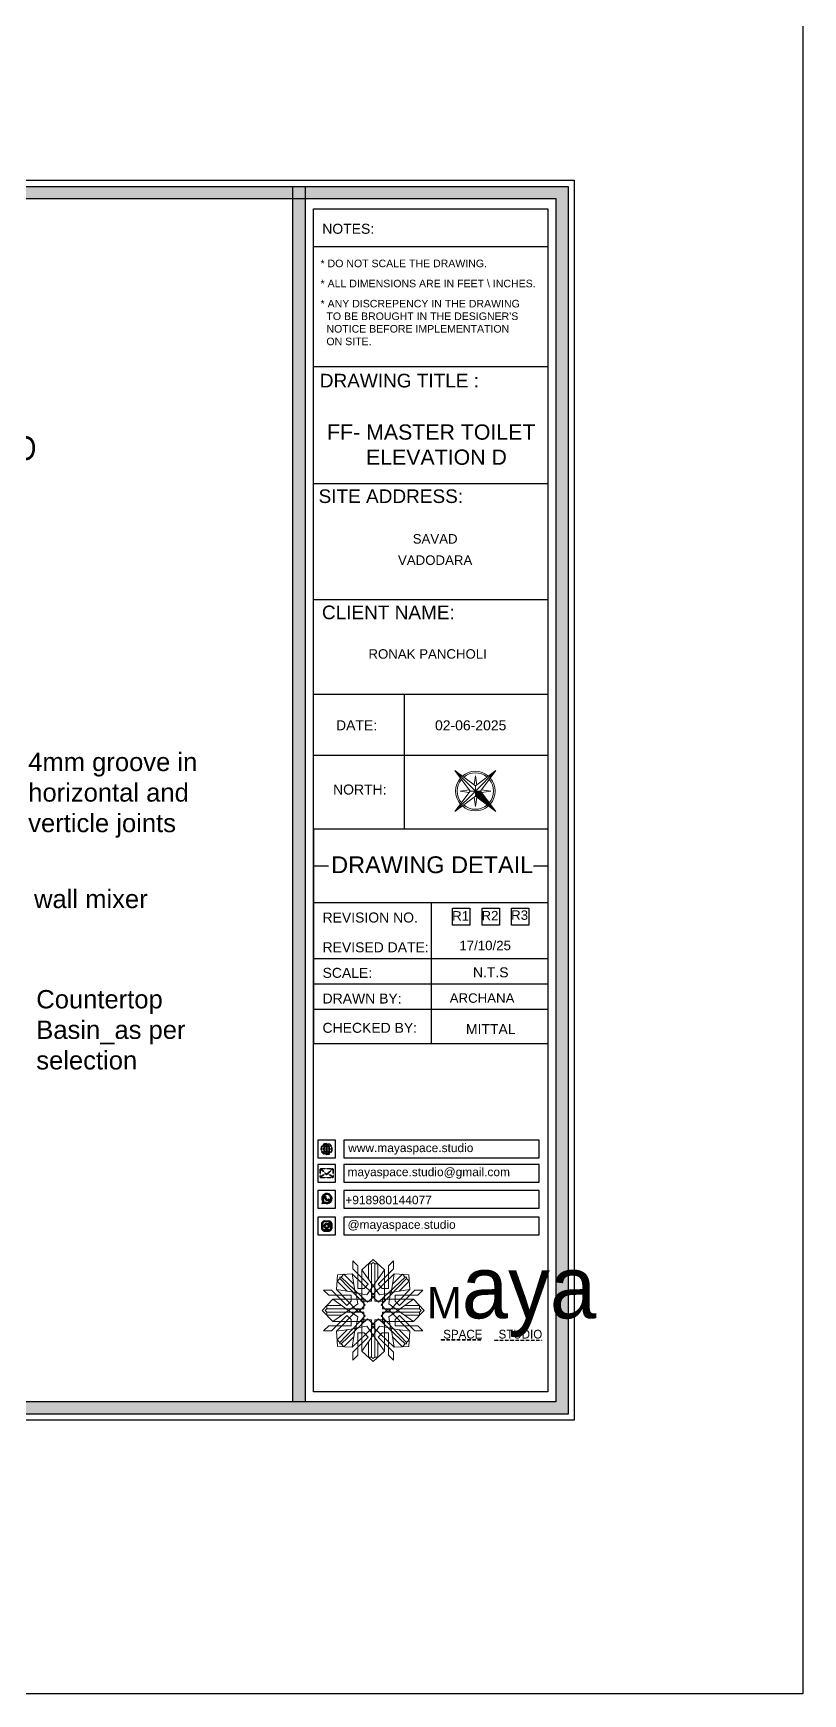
# Model space of a CAD drawing. Header units: millimetres. Extents: x 56222 to 3066687, y -650199 to -121287.
# Drawn here: x 149939.1 to 150065.3, y -184343.7 to -184071.8 of the extents above; entities that cross this region are included whole.
import ezdxf
from ezdxf.enums import TextEntityAlignment as Align

# ---------------------------------------------------------------- set-up
doc = ezdxf.new("R2010")
doc.units = ezdxf.units.MM
doc.header["$MEASUREMENT"] = 0
doc.linetypes.add('DASHEDX2', pattern=[1.5, 1, -0.5])
for name, color, linetype, lineweight in [('Dimension', 10, 'DASHEDX2', 20), ('FIRST FLOOR ( TEXT )', 7, 'Continuous', 9), ('LABALLING', 1, 'Continuous', 25), ('NAME PLATE', 7, 'Continuous', 25), ('TILE', 14, 'Continuous', 9), ('title block', 7, 'Continuous', 9), ('XX~SLAB ( BEAM )~ ( DIM )', 7, 'Continuous', 9)]:
    doc.layers.add(name, color=color, linetype=linetype, lineweight=lineweight)
doc.styles.add('Arial', font='arial.ttf')
doc.styles.add('Cn_BT_9 ( BOLD )', font='swisscb.ttf', dxfattribs={"height": 9})
doc.styles.add('KATHA', font='swissc.ttf')
doc.styles.get("Standard").update_dxf_attribs({"font": 'arial.ttf', "height": 6})

# ---------------------------------------------------------------- blocks, each defined once
blk = doc.blocks.new('FSFSF')
at = {"color": 42, "lineweight": 5, "true_color": 0xe0ac11}
for p, q in [((28600.03, 143.51), (28600.03, 140.16)), ((28602.15, 141.41), (28600.03, 143.51)), ((28606.47, 133.76), (28600.03, 140.16)), ((28602.15, 141.41), (28602.15, 131.95)), ((28603.86, 139.69), (28608.58, 144.08)), ((28607.9, 142.22), (28606.58, 142.22)), ((28606.58, 142.22), (28606.58, 135.84)), ((28607.9, 142.22), (28608.58, 142.85)), ((28607.9, 142.22), (28607.9, 126.58)), ((28613.31, 139.69), (28608.58, 144.08)), ((28609.27, 142.22), (28608.59, 142.85)), ((28609.27, 142.22), (28609.27, 126.58)), ((28609.27, 142.22), (28610.59, 142.22)), ((28610.59, 142.22), (28610.59, 135.84)), ((28610.7, 133.76), (28617.14, 140.16)), ((28615.02, 141.41), (28617.14, 143.51)), ((28615.02, 141.41), (28615.02, 131.95)), ((28617.14, 143.51), (28617.14, 140.16)), ((28593.19, 131.45), (28593.54, 137.71)), ((28593.39, 135), (28594.56, 136.12)), ((28593.39, 135), (28597.6, 130.78)), ((28599.8, 138.06), (28593.54, 137.71)), ((28595.12, 136.69), (28594.53, 136.69)), ((28594.56, 136.12), (28594.56, 136.71)), ((28605.17, 124.98), (28594.56, 136.12)), ((28596.24, 137.86), (28595.12, 136.69)), ((28606.27, 126.08), (28595.12, 136.69)), ((28596.24, 137.86), (28600.47, 133.65)), ((28601.03, 130), (28599.8, 138.06)), ((28599.8, 138.05), (28608.58, 129.56)), ((28603.86, 126.58), (28603.86, 139.69)), ((28603.86, 139.69), (28608.58, 133.02)), ((28606.47, 133.76), (28604.75, 131.95)), ((28605.86, 129.18), (28608.58, 133.02)), ((28613.31, 139.69), (28608.59, 133.02)), ((28617.37, 138.05), (28608.59, 129.56)), ((28611.31, 129.18), (28608.59, 133.02)), ((28610.7, 133.76), (28612.42, 131.95)), ((28610.9, 126.08), (28622.05, 136.69)), ((28612.02, 124.98), (28622.62, 136.12)), ((28613.31, 126.58), (28613.31, 139.69)), ((28616.14, 130), (28617.37, 138.06)), ((28620.93, 137.86), (28616.7, 133.65)), ((28617.37, 138.06), (28623.63, 137.71)), ((28623.8, 135), (28619.59, 130.78)), ((28620.93, 137.86), (28622.05, 136.69)), ((28622.05, 136.69), (28622.64, 136.69)), ((28622.62, 136.12), (28622.62, 136.71)), ((28623.8, 135), (28622.62, 136.12)), ((28624, 131.45), (28623.65, 137.71)), ((28591.56, 127.39), (28587.17, 122.66)), ((28587.73, 131.22), (28591.08, 131.22)), ((28589.84, 129.1), (28587.73, 131.22)), ((28589.84, 129.1), (28599.29, 129.1)), ((28597.49, 124.78), (28591.08, 131.22)), ((28604.66, 127.39), (28591.56, 127.39)), ((28591.56, 127.39), (28598.23, 122.67)), ((28593.19, 131.45), (28601.69, 122.67)), ((28601.25, 130.22), (28593.19, 131.45)), ((28597.49, 124.78), (28599.29, 126.5)), ((28599.29, 126.5), (28599.29, 129.1)), ((28605.86, 129.18), (28601.03, 130)), ((28602.07, 125.39), (28601.25, 130.22)), ((28604.75, 131.95), (28602.15, 131.95)), ((28603.68, 126.54), (28603.68, 127.39)), ((28604.66, 126.54), (28603.68, 126.54)), ((28604.71, 127.57), (28603.86, 127.57)), ((28607.9, 126.58), (28603.86, 126.58)), ((28604.66, 123.35), (28604.66, 127.39)), ((28604.7, 126.58), (28604.71, 127.57)), ((28606.27, 126.08), (28608.58, 128.27)), ((28607.9, 128.92), (28608.58, 129.56)), ((28607.9, 128.92), (28608.58, 128.27)), ((28609.27, 128.92), (28608.59, 129.56)), ((28609.27, 128.92), (28608.59, 128.27)), ((28610.9, 126.08), (28608.59, 128.27)), ((28609.27, 126.58), (28613.31, 126.58)), ((28611.31, 129.18), (28616.14, 130)), ((28612.42, 131.95), (28615.02, 131.95)), ((28612.46, 126.58), (28612.46, 127.57)), ((28612.46, 127.57), (28613.31, 127.57)), ((28612.52, 123.35), (28612.52, 127.39)), ((28612.52, 127.39), (28625.63, 127.39)), ((28612.52, 126.54), (28613.51, 126.54)), ((28613.51, 126.54), (28613.51, 127.39)), ((28615.12, 125.39), (28615.94, 130.22)), ((28623.99, 131.45), (28615.5, 122.67)), ((28615.94, 130.22), (28624, 131.45)), ((28627.34, 129.1), (28617.89, 129.1)), ((28617.89, 126.5), (28617.89, 129.1)), ((28619.7, 124.78), (28617.89, 126.5)), ((28625.63, 127.39), (28618.96, 122.67)), ((28619.7, 124.78), (28626.1, 131.22)), ((28625.63, 127.39), (28630.02, 122.66)), ((28629.45, 131.22), (28626.1, 131.22)), ((28627.34, 129.1), (28629.45, 131.22)), ((28591.56, 117.94), (28587.17, 122.66)), ((28589.03, 123.35), (28588.4, 122.67)), ((28589.03, 121.98), (28588.4, 122.65)), ((28589.03, 123.35), (28589.03, 124.67)), ((28589.03, 124.67), (28595.4, 124.67)), ((28589.03, 123.35), (28604.66, 123.35)), ((28589.03, 121.98), (28604.66, 121.98)), ((28589.03, 121.98), (28589.03, 120.66)), ((28589.03, 120.66), (28595.4, 120.66)), ((28597.49, 120.54), (28591.08, 114.11)), ((28591.56, 117.94), (28598.23, 122.65)), ((28593.19, 113.88), (28601.69, 122.65)), ((28605.17, 120.35), (28594.56, 109.2)), ((28606.27, 119.15), (28595.12, 108.54)), ((28597.49, 120.54), (28599.29, 118.83)), ((28602.07, 125.39), (28598.23, 122.67)), ((28602.07, 119.94), (28598.23, 122.65)), ((28599.29, 118.83), (28599.29, 116.23)), ((28602.07, 119.94), (28601.25, 115.1)), ((28602.33, 123.35), (28601.69, 122.67)), ((28602.33, 121.98), (28601.69, 122.65)), ((28602.33, 123.35), (28602.97, 122.67)), ((28602.33, 121.98), (28602.97, 122.65)), ((28605.17, 124.98), (28602.97, 122.67)), ((28605.17, 120.35), (28602.97, 122.65)), ((28604.66, 121.98), (28604.66, 117.94)), ((28606.27, 119.15), (28608.58, 116.96)), ((28610.9, 119.15), (28608.59, 116.96)), ((28610.9, 119.15), (28622.05, 108.54)), ((28612.02, 124.98), (28614.21, 122.67)), ((28612.02, 120.35), (28614.21, 122.65)), ((28612.02, 120.35), (28622.62, 109.2)), ((28628.16, 123.35), (28612.52, 123.35)), ((28612.52, 121.98), (28612.52, 117.94)), ((28628.16, 121.98), (28612.52, 121.98)), ((28614.85, 123.35), (28614.21, 122.67)), ((28614.85, 121.98), (28614.21, 122.65)), ((28614.85, 123.35), (28615.5, 122.67)), ((28614.85, 121.98), (28615.5, 122.65)), ((28615.12, 125.39), (28618.96, 122.67)), ((28615.12, 119.94), (28618.96, 122.65)), ((28615.12, 119.94), (28615.94, 115.1)), ((28623.99, 113.88), (28615.5, 122.65)), ((28619.7, 120.54), (28617.89, 118.83)), ((28617.89, 118.83), (28617.89, 116.23)), ((28625.63, 117.94), (28618.96, 122.65)), ((28619.7, 120.54), (28626.1, 114.11)), ((28628.16, 124.67), (28621.78, 124.67)), ((28628.16, 120.66), (28621.78, 120.66)), ((28625.63, 117.94), (28630.02, 122.66)), ((28628.16, 123.35), (28628.16, 124.67)), ((28628.16, 123.35), (28628.78, 122.67)), ((28628.16, 121.98), (28628.78, 122.65)), ((28628.16, 121.98), (28628.16, 120.66)), ((28589.84, 116.23), (28587.73, 114.11)), ((28587.73, 114.11), (28591.08, 114.11)), ((28589.84, 116.23), (28599.29, 116.23)), ((28604.66, 117.94), (28591.56, 117.94)), ((28601.25, 115.1), (28593.19, 113.87)), ((28593.19, 113.87), (28593.54, 107.62)), ((28593.39, 110.32), (28597.6, 114.55)), ((28599.8, 107.17), (28608.58, 115.67)), ((28601.03, 115.23), (28599.8, 107.17)), ((28605.86, 116.05), (28601.03, 115.23)), ((28602.15, 103.82), (28602.15, 113.27)), ((28604.75, 113.27), (28602.15, 113.27)), ((28604.66, 118.78), (28603.68, 118.78)), ((28603.68, 118.78), (28603.68, 117.94)), ((28607.9, 118.65), (28603.86, 118.65)), ((28603.86, 118.65), (28603.86, 105.54)), ((28604.71, 117.66), (28603.86, 117.66)), ((28603.86, 105.54), (28608.58, 112.21)), ((28604.7, 118.65), (28604.71, 117.66)), ((28606.47, 111.47), (28604.75, 113.27)), ((28605.86, 116.05), (28608.58, 112.21)), ((28607.9, 103.01), (28607.9, 118.65)), ((28607.9, 116.31), (28608.58, 116.96)), ((28607.9, 116.31), (28608.58, 115.67)), ((28609.27, 116.31), (28608.59, 116.96)), ((28609.27, 116.31), (28608.59, 115.67)), ((28611.31, 116.05), (28608.59, 112.21)), ((28617.37, 107.17), (28608.59, 115.67)), ((28613.31, 105.54), (28608.59, 112.21)), ((28609.27, 118.65), (28613.31, 118.65)), ((28609.27, 103.01), (28609.27, 118.65)), ((28610.7, 111.47), (28612.42, 113.27)), ((28611.31, 116.05), (28616.14, 115.23)), ((28612.42, 113.27), (28615.02, 113.27)), ((28612.46, 118.65), (28612.46, 117.66)), ((28612.46, 117.66), (28613.31, 117.66)), ((28612.52, 118.78), (28613.51, 118.78)), ((28612.52, 117.94), (28625.63, 117.94)), ((28613.31, 118.65), (28613.31, 105.54)), ((28613.51, 118.78), (28613.51, 117.94)), ((28615.02, 103.82), (28615.02, 113.27)), ((28615.94, 115.1), (28624, 113.87)), ((28616.14, 115.23), (28617.37, 107.17)), ((28627.34, 116.23), (28617.89, 116.23)), ((28623.8, 110.32), (28619.59, 114.55)), ((28624, 113.87), (28623.65, 107.62)), ((28629.45, 114.11), (28626.1, 114.11)), ((28627.34, 116.23), (28629.45, 114.11)), ((28593.39, 110.32), (28594.56, 109.2)), ((28599.8, 107.17), (28593.54, 107.52)), ((28595.12, 108.54), (28594.53, 108.54)), ((28594.56, 109.2), (28594.56, 108.61)), ((28596.24, 107.37), (28595.12, 108.54)), ((28596.24, 107.37), (28600.47, 111.58)), ((28606.47, 111.47), (28600.03, 105.07)), ((28600.03, 101.71), (28600.03, 105.07)), ((28603.86, 105.54), (28608.58, 101.15)), ((28606.58, 103.01), (28606.58, 109.38)), ((28613.31, 105.54), (28608.58, 101.15)), ((28610.59, 103.01), (28610.59, 109.38)), ((28610.7, 111.47), (28617.14, 105.07)), ((28620.93, 107.37), (28616.7, 111.58)), ((28617.14, 101.71), (28617.14, 105.07)), ((28617.37, 107.17), (28623.63, 107.52)), ((28620.93, 107.37), (28622.05, 108.54)), ((28622.05, 108.54), (28622.64, 108.54)), ((28623.8, 110.32), (28622.62, 109.2)), ((28622.62, 109.2), (28622.62, 108.61)), ((28602.15, 103.82), (28600.03, 101.71)), ((28607.9, 103.01), (28606.58, 103.01)), ((28607.9, 103.01), (28608.58, 102.38)), ((28609.27, 103.01), (28608.59, 102.38)), ((28609.27, 103.01), (28610.59, 103.01)), ((28615.02, 103.82), (28617.14, 101.71))]:
    blk.add_line(p, q, dxfattribs=at)
blk = doc.blocks.new('hgwg')
at = {"layer": 'Dimension', "true_color": 0xd39e00}
h = blk.add_hatch(color=42, dxfattribs=at)
h.dxf.hatch_style = 1
h.paths.add_polyline_path([(27505.71, 45.05), (27494.27, 45.05), (27494.27, 44.9), (27505.71, 44.9)])
h = blk.add_hatch(color=42, dxfattribs=at)
h.dxf.hatch_style = 1
h.paths.add_polyline_path([(27523.3, 44.9), (27509.68, 44.9), (27509.68, 44.75), (27523.3, 44.75)])
at = {"layer": 'Dimension', "color": 42, "true_color": 0xd39e00}
for p, q in [((27494.27, 45.05), (27505.71, 45.05)), ((27494.27, 44.9), (27494.27, 45.05)), ((27494.27, 44.9), (27505.71, 44.9)), ((27505.71, 45.05), (27505.71, 44.9)), ((27509.68, 44.9), (27523.3, 44.9)), ((27509.68, 44.9), (27509.68, 44.75)), ((27509.68, 44.75), (27523.3, 44.75)), ((27523.3, 44.75), (27523.3, 44.9))]:
    blk.add_line(p, q, dxfattribs=at)
at = {"layer": 'Dimension', "color": 42, "true_color": 0xd39e00, "attachment_point": 1}
for s, width, insert, char_height in [('{\\fCinzel|b0|i0|c0|p2;\\H1.5x;M\\fAmsterdam One|b0|i0|c0|p2;\\H2x;aya}', 85.3277, (27490.17, 69.17), 6), ('{\\fCinzel|b0|i0|c0|p2;SPACE     STUDIO}', 66.129, (27494.83, 47.86), 2.5)]:
    blk.add_mtext_dynamic_manual_height_columns(s, width=width, gutter_width=30, heights=[0], dxfattribs=dict(at, insert=insert, char_height=char_height))
blk = doc.blocks.new('QEGW4TG')
at = {"layer": 'Dimension', "true_color": 0x000000}
h = blk.add_hatch(color=18, dxfattribs=at)
h.dxf.hatch_style = 1
h.paths.add_polyline_path([(2.69, 1.93, 0.170513), (2.95, 1.97, 0.190337), (3.11, 2.18, 0.316231), (3.07, 2.28), (2.79, 2.37, 0.273721), (2.69, 2.34, 0.040749), (2.63, 2.27, -0.441282), (2.53, 2.25, -0.11828), (2.06, 2.64, -0.441282), (2.07, 2.74, 0.040749), (2.13, 2.81, 0.290083), (2.14, 2.92), (2.01, 3.18, 0.316231), (1.91, 3.2, 0.190337), (1.73, 3, 0.170513), (1.72, 2.74, 0.252784)], flags=0)
h.paths.add_polyline_path([(1.19, 1.98), (1.03, 1.3, 0.550912), (1.11, 1.23), (1.75, 1.39, 6.344125)])
h.paths.add_polyline_path([(1.81, 1.7), (1.4, 1.6), (1.5, 2.03, -9.071339)], flags=16)
h.paths.add_polyline_path([(3.11, 2.16, -0.17811), (2.95, 1.97, -0.170513), (2.69, 1.93, -0.252784), (1.72, 2.74, -0.170513), (1.73, 3, -0.17811), (1.89, 3.19, -0.370089), (2.01, 3.18), (2.14, 2.92, -0.307185), (2.13, 2.8, -0.041087), (2.06, 2.73, 0.321676), (2.05, 2.65, 0.126524), (2.55, 2.24, 0.312216), (2.62, 2.26, -0.041087), (2.68, 2.34, -0.290673), (2.79, 2.37), (3.07, 2.28, -0.370089)], flags=0)
h = blk.add_hatch(color=18, dxfattribs=at)
h.dxf.hatch_style = 1
h.paths.add_polyline_path([(2.79, 2.37, 0.273721), (2.69, 2.34, 0.040749), (2.63, 2.27, -0.441282), (2.53, 2.25, -0.11828), (2.06, 2.64, -0.441282), (2.07, 2.74, 0.040749), (2.13, 2.81, 0.290083), (2.14, 2.92), (2.01, 3.18, 0.316231), (1.91, 3.2, 0.190337), (1.73, 3, 0.170513), (1.72, 2.74, 0.252784), (2.69, 1.93, 0.170513), (2.95, 1.97, 0.190337), (3.11, 2.18, 0.316231), (3.07, 2.28)])
for p, q in [((1.19, 1.98), (1.03, 1.3)), ((1.1, 1.23), (1.75, 1.39)), ((1.5, 2.03), (1.4, 1.6)), ((1.4, 1.6), (1.81, 1.7)), ((2.01, 3.18), (2.14, 2.92)), ((3.07, 2.28), (2.8, 2.36))]:
    blk.add_line(p, q)
blk.add_lwpolyline([(0, 0), (4.68, 0), (4.68, 4.68), (0, 4.68)], close=True)
for centre, radius, start, end in [((1.09, 1.29), 0.0598, 164.8483, 282.1458), ((2.39, 2.56), 1.34, 241.4727, 205.6422), ((2.39, 2.56), 1.04, 235.9962, 210.8333), ((2.09, 2.87), 0.39, 159.7007, 198.4072), ((2.96, 3.23), 1.33, 201.4218, 258.1669), ((2.07, 2.87), 0.364, 118.9685, 159.3648), ((1.94, 3.12), 0.0896, 41.8985, 123.1344), ((2.11, 2.68), 0.066, 135.9932, 224.8892), ((1.67, 3.16), 0.586, 312.4617, 321.8728), ((3.12, 3.42), 1.31, 216.5455, 243.5279), ((2.05, 2.87), 0.104, 320.3924, 28.6971), ((2.57, 2.3), 0.066, 234.2482, 323.1441), ((3.11, 1.94), 0.586, 137.2645, 146.6756), ((2.76, 2.27), 0.104, 70.4402, 138.745), ((2.75, 2.31), 0.39, 260.7301, 299.4366), ((2.76, 2.29), 0.364, 299.7725, 340.1688), ((3.03, 2.2), 0.0896, 336.0029, 57.2388)]:
    blk.add_arc(centre, radius, start, end)
blk = doc.blocks.new('ASGERG')
at = {"layer": 'Dimension', "true_color": 0x000000}
h = blk.add_hatch(color=18, dxfattribs=at)
h.dxf.hatch_style = 1
h.paths.add_polyline_path([(0.99, 1.7, 0.353872), (1.69, 1.03), (2.96, 1.03, 0.353872), (3.66, 1.7), (3.66, 2.99, 0.353872), (2.96, 3.67), (1.69, 3.67, 0.353872), (0.99, 2.99)])
h.paths.add_polyline_path([(1.27, 2.97, -0.353872), (1.72, 3.4), (2.94, 3.4, -0.353872), (3.38, 2.97), (3.38, 1.72, -0.353872), (2.94, 1.3), (1.72, 1.3, -0.353872), (1.27, 1.72)], flags=16)
h.paths.add_polyline_path([(3.02, 2.35, -1), (1.64, 2.35, -1)], flags=0)
h.paths.add_polyline_path([(2.74, 2.35, -1), (1.92, 2.35, -1)], flags=0)
h.paths.add_polyline_path([(2.86, 3.02, -1), (3.19, 3.02, -1)], flags=0)
h.paths.add_polyline_path([(1.64, 2.35, 1), (3.02, 2.35, 1)], flags=0)
h = blk.add_hatch(color=18, dxfattribs=at)
h.dxf.hatch_style = 1
h.paths.add_polyline_path([(1.64, 2.35, 1), (3.02, 2.35, 1)])
h.paths.add_polyline_path([(2.74, 2.35, -1), (1.92, 2.35, -1)], flags=16)
h = blk.add_hatch(color=18, dxfattribs=at)
h.dxf.hatch_style = 1
h.paths.add_polyline_path([(3.19, 3.02, 1), (2.86, 3.02, 1)])
for p, q in [((0.99, 2.99), (0.99, 1.7)), ((1.27, 2.97), (1.27, 1.72)), ((1.69, 3.67), (2.96, 3.67)), ((1.69, 1.03), (2.96, 1.03)), ((2.94, 3.4), (1.72, 3.4)), ((2.94, 1.3), (1.72, 1.3)), ((3.38, 2.97), (3.38, 1.72)), ((3.66, 2.99), (3.66, 1.7))]:
    blk.add_line(p, q)
blk.add_lwpolyline([(0, 0), (4.68, 0), (4.68, 4.68), (0, 4.68)], close=True)
for centre, radius in [((2.33, 2.35), 0.694), ((2.33, 2.35), 0.414), ((3.02, 3.02), 0.168)]:
    blk.add_circle(centre, radius)
for centre, radius, start, end in [((1.76, 2.89), 0.778, 94.8631, 172.8127), ((1.76, 1.8), 0.778, 187.1873, 265.1369), ((1.76, 2.91), 0.491, 94.8631, 172.8127), ((1.76, 1.78), 0.491, 187.1873, 265.1369), ((2.9, 2.91), 0.491, 7.1873, 85.1369), ((2.9, 1.78), 0.491, 274.8631, 352.8127), ((2.89, 2.89), 0.778, 7.1873, 85.1369), ((2.89, 1.8), 0.778, 274.8631, 352.8127)]:
    blk.add_arc(centre, radius, start, end)
blk = doc.blocks.new('ETYETE')
at = {"layer": 'Dimension', "true_color": 0x000000}
h = blk.add_hatch(color=18, dxfattribs=at)
h.dxf.hatch_style = 1
h.paths.add_polyline_path([(3.76, 1.14, 0.414214), (4.12, 1.5), (4.12, 3.29, 0.414214), (3.76, 3.65), (0.92, 3.65, 0.414214), (0.56, 3.29), (0.56, 1.5, 0.414214), (0.92, 1.14)])
h.paths.add_polyline_path([(2.61, 2.22), (3.92, 1.34, -0.198912), (3.76, 1.28), (0.92, 1.28, -0.198912), (0.76, 1.34), (2.08, 2.22), (2.34, 1.98)], flags=16)
h.paths.add_polyline_path([(2.34, 2.16), (0.89, 3.51, -0.028783), (0.92, 3.52), (3.76, 3.52, -0.028783), (3.79, 3.51)], flags=16)
h.paths.add_polyline_path([(2.71, 2.32), (3.92, 3.45, -0.202482), (3.99, 3.29), (3.99, 1.5, -0.043076), (3.98, 1.46)], flags=16)
h.paths.add_polyline_path([(1.98, 2.32), (0.7, 1.46, -0.043076), (0.7, 1.5), (0.7, 3.29, -0.202482), (0.76, 3.45)], flags=16)
blk.add_lwpolyline([(0, 0), (4.68, 0), (4.68, 4.68), (0, 4.68)], close=True)
at = {"layer": 'Dimension', "color": 18, "true_color": 0x000000}
for p, q in [((0.56, 3.29), (0.56, 1.5)), ((0.7, 3.29), (0.7, 1.5)), ((0.7, 1.46), (1.98, 2.32)), ((0.76, 3.45), (1.98, 2.32)), ((0.76, 1.34), (2.08, 2.22)), ((0.89, 3.51), (2.34, 2.16)), ((0.92, 3.65), (3.76, 3.65)), ((0.92, 3.52), (3.76, 3.52)), ((0.92, 1.28), (3.76, 1.28)), ((0.92, 1.14), (3.76, 1.14)), ((2.08, 2.22), (2.34, 1.98)), ((2.34, 2.16), (3.79, 3.51)), ((2.34, 1.98), (2.61, 2.22)), ((3.92, 1.34), (2.61, 2.22)), ((2.71, 2.32), (3.92, 3.45)), ((3.98, 1.46), (2.71, 2.32)), ((3.99, 3.29), (3.99, 1.5)), ((4.12, 3.29), (4.12, 1.5))]:
    blk.add_line(p, q, dxfattribs=at)
for centre, radius, start, end in [((0.92, 3.29), 0.358, 90, 180), ((0.92, 1.5), 0.358, 180, 270), ((0.92, 3.29), 0.224, 134.2136, 180), ((0.92, 1.5), 0.224, 180, 189.8662), ((0.92, 1.5), 0.224, 225, 270), ((0.92, 3.29), 0.224, 90, 96.5948), ((3.76, 3.29), 0.358, 0, 90), ((3.76, 3.29), 0.224, 83.4052, 90), ((3.76, 1.5), 0.358, 270, 0), ((3.76, 1.5), 0.224, 270, 315), ((3.76, 3.29), 0.224, 0, 45.7864), ((3.76, 1.5), 0.224, 350.1338, 0)]:
    blk.add_arc(centre, radius, start, end, dxfattribs=at)
blk = doc.blocks.new('DTGWEGEARG')
at = {"layer": 'Dimension', "true_color": 0x000000}
h = blk.add_hatch(color=18, dxfattribs=at)
h.dxf.hatch_style = 1
h.paths.add_polyline_path([(3.83, 2.34, 1), (0.85, 2.34, 1)])
h.paths.add_polyline_path([(2.51, 1.01, 0.105795), (2.96, 1.58, -0.055205), (3.3, 1.41, -0.169822)], flags=16)
h.paths.add_polyline_path([(2.41, 1.12), (2.41, 1.69, -0.058279), (2.81, 1.63, -0.103353)], flags=16)
h.paths.add_polyline_path([(2.26, 1.13, -0.101741), (1.87, 1.63, -0.057171), (2.26, 1.69)], flags=16)
h.paths.add_polyline_path([(2.17, 1.01, -0.169822), (1.38, 1.41, -0.055205), (1.72, 1.58, 0.105795)], flags=16)
h.paths.add_polyline_path([(3.02, 1.72, 0.081336), (3.13, 2.27), (3.68, 2.27, -0.152069), (3.4, 1.52, 0.05687)], flags=16)
h.paths.add_polyline_path([(2.87, 1.77, 0.061945), (2.41, 1.84), (2.41, 2.27), (2.98, 2.27, -0.081344)], flags=16)
h.paths.add_polyline_path([(2.26, 1.84, 0.060923), (1.8, 1.77, -0.081344), (1.7, 2.27), (2.26, 2.27)], flags=16)
h.paths.add_polyline_path([(1.66, 1.72, 0.05687), (1.28, 1.52, -0.152069), (1, 2.27), (1.55, 2.27, 0.081336)], flags=16)
h.paths.add_polyline_path([(2.41, 2.42), (2.41, 2.83, 0.061945), (2.87, 2.91, -0.080009), (2.98, 2.42)], flags=16)
h.paths.add_polyline_path([(3.13, 2.42, 0.080116), (3.02, 2.96, 0.05687), (3.4, 3.16, 0.028258), (3.3, 3.27, -0.055205), (2.96, 3.1, 0.105795), (2.51, 3.67, -0.36029), (3.68, 2.42)], flags=16)
h.paths.add_polyline_path([(2.26, 2.42), (1.7, 2.42, -0.080009), (1.8, 2.91, 0.060923), (2.26, 2.84)], flags=16)
h.paths.add_polyline_path([(1.55, 2.42), (1, 2.42, -0.150466), (1.28, 3.16, 0.05687), (1.66, 2.96, 0.080116)], flags=16)
h.paths.add_polyline_path([(2.41, 2.98), (2.41, 3.56, -0.103353), (2.81, 3.05, -0.058279)], flags=16)
h.paths.add_polyline_path([(2.26, 2.99, -0.057171), (1.87, 3.05, -0.101741), (2.26, 3.55)], flags=16)
h.paths.add_polyline_path([(1.72, 3.1, -0.055205), (1.38, 3.27, -0.169822), (2.17, 3.67, 0.105795)], flags=16)
blk.add_lwpolyline([(0, 0), (4.68, 0), (4.68, 4.68), (0, 4.68)], close=True)
at = {"layer": 'Dimension', "color": 18, "true_color": 0x000000}
for p, q in [((1, 2.42), (1.55, 2.42)), ((1, 2.27), (1.55, 2.27)), ((1.7, 2.42), (2.26, 2.42)), ((1.7, 2.27), (2.26, 2.27)), ((2.26, 3.55), (2.26, 2.99)), ((2.26, 2.84), (2.26, 2.42)), ((2.26, 2.27), (2.26, 1.84)), ((2.26, 1.69), (2.26, 1.13)), ((2.41, 3.56), (2.41, 2.98)), ((2.41, 2.83), (2.41, 2.42)), ((2.41, 2.42), (2.98, 2.42)), ((2.41, 2.27), (2.98, 2.27)), ((2.41, 2.27), (2.41, 1.84)), ((2.41, 1.69), (2.41, 1.12)), ((3.13, 2.42), (3.68, 2.42)), ((3.13, 2.27), (3.68, 2.27))]:
    blk.add_line(p, q, dxfattribs=at)
blk.add_circle((2.34, 2.34), 1.49, dxfattribs=at)
for centre, radius, start, end in [((2.34, 2.34), 1.34, 142.3819, 176.6093), ((2.34, 2.34), 1.34, 183.0315, 217.6181), ((2.34, 4.74), 1.9, 236.1399, 249.1595), ((2.34, -0.06), 1.9, 110.8405, 123.8601), ((2.34, 2.34), 1.34, 97.3549, 135.9073), ((2.34, 4.74), 1.75, 236.7417, 249.3811), ((2.34, -0.06), 1.75, 110.6189, 123.2583), ((2.34, 2.34), 1.34, 224.0927, 262.6451), ((3.28, 2.34), 1.73, 159.0567, 177.3789), ((3.28, 2.34), 1.73, 182.3435, 200.9433), ((3.28, 2.34), 1.58, 158.8325, 177.1302), ((3.28, 2.34), 1.58, 182.5658, 201.1675), ((3.28, 2.34), 1.73, 129.9301, 154.0867), ((3.28, 2.34), 1.73, 205.9133, 230.0699), ((2.34, 4.74), 1.9, 253.6799, 267.6253), ((2.34, -0.06), 1.9, 92.3747, 106.3201), ((3.28, 2.34), 1.58, 130.1073, 153.3446), ((2.34, 4.74), 1.75, 254.3336, 267.422), ((2.34, -0.06), 1.75, 92.578, 105.6664), ((3.28, 2.34), 1.58, 206.6554, 229.8927), ((1.4, 2.34), 1.58, 26.6554, 50.2584), ((2.34, 4.74), 1.75, 272.3248, 285.6664), ((2.34, 4.74), 1.9, 272.1415, 286.3201), ((2.34, -0.06), 1.9, 73.6799, 87.8585), ((2.34, -0.06), 1.75, 74.3336, 87.6752), ((1.4, 2.34), 1.58, 309.7416, 333.3446), ((2.34, 2.34), 1.34, 3.3907, 82.6451), ((1.4, 2.34), 1.73, 25.9133, 50.0699), ((1.4, 2.34), 1.73, 309.9301, 334.0867), ((2.34, 2.34), 1.34, 277.3549, 315.9073), ((1.4, 2.34), 1.58, 2.8698, 21.1675), ((1.4, 2.34), 1.58, 338.8325, 357.4342), ((2.34, 4.74), 1.75, 290.6189, 303.2583), ((2.34, -0.06), 1.75, 56.7417, 69.3811), ((2.34, 4.74), 1.9, 290.8405, 303.8601), ((1.4, 2.34), 1.73, 2.6211, 20.9433), ((1.4, 2.34), 1.73, 339.0567, 357.6565), ((2.34, -0.06), 1.9, 56.1399, 69.1595), ((2.34, 2.34), 1.34, 322.3819, 356.9685)]:
    blk.add_arc(centre, radius, start, end, dxfattribs=at)
blk = doc.blocks.new('4t')
at = {"transparency": 33554607}
h = blk.add_hatch(color=1, dxfattribs=at)
h.dxf.hatch_style = 1
h.paths.add_polyline_path([(45531.33, -35822.29), (45529.23, -35821.83), (45528.09, -35837.01)])
h = blk.add_hatch(color=1, dxfattribs=at)
h.dxf.hatch_style = 1
h.paths.add_polyline_path([(45533.44, -35822.75), (45531.33, -35822.29), (45528.09, -35837.01)])
h = blk.add_hatch(color=1, dxfattribs=at)
h.dxf.hatch_style = 1
h.paths.add_polyline_path([(45531.8, -35820.19), (45529.23, -35821.83), (45531.33, -35822.29)])
h = blk.add_hatch(color=1, dxfattribs=at)
h.dxf.hatch_style = 1
h.paths.add_polyline_path([(45531.8, -35820.19), (45531.33, -35822.29), (45533.44, -35822.75)])
at = {"layer": 'title block', "color": 7, "lineweight": 9}
for p, q in [((45535.51, -35803.37), (45530.16, -35817.62)), ((45535.51, -35803.37), (45531.8, -35820.19)), ((45534.36, -35818.55), (45535.51, -35803.37)), ((45530.5, -35816.7), (45526.88, -35812.49)), ((45526.88, -35812.49), (45529.18, -35817.55)), ((45539.5, -35815.27), (45534.44, -35817.57)), ((45535.28, -35818.89), (45539.5, -35815.27)), ((45530.16, -35817.62), (45514.98, -35816.48)), ((45514.98, -35816.48), (45529.23, -35821.83)), ((45514.98, -35816.48), (45531.8, -35820.19)), ((45528.31, -35821.48), (45524.1, -35825.11)), ((45524.1, -35825.11), (45529.16, -35822.81)), ((45531.8, -35820.19), (45528.09, -35837.01)), ((45529.23, -35821.83), (45528.09, -35837.01)), ((45528.09, -35837.01), (45533.44, -35822.75)), ((45531.8, -35820.19), (45529.23, -35821.83)), ((45531.8, -35820.19), (45530.16, -35817.62)), ((45534.36, -35818.55), (45531.8, -35820.19)), ((45533.44, -35822.75), (45531.8, -35820.19)), ((45531.8, -35820.19), (45548.62, -35823.9)), ((45533.09, -35823.67), (45536.71, -35827.89)), ((45533.44, -35822.75), (45548.62, -35823.9)), ((45548.62, -35823.9), (45534.36, -35818.55)), ((45536.71, -35827.89), (45534.42, -35822.83))]:
    blk.add_line(p, q, dxfattribs=at)
for radius, start, end in [(11.79, 81.35997, 163.76651), (10.83, 82.42855, 162.69793), (10.83, 352.42855, 72.69793), (11.79, 351.35997, 73.76651), (11.79, 171.35997, 253.76651), (10.83, 172.42855, 252.69793), (11.79, 261.35997, 343.76651), (10.83, 262.42855, 342.69793)]:
    blk.add_arc((45531.8, -35820.19), radius, start, end, dxfattribs=at)

msp = doc.modelspace()

# ---------------------------------------------------------------- hatches: boundary and pattern name
at = {"layer": 'NAME PLATE', "true_color": 0xd39e00}
h = msp.add_hatch(color=42, dxfattribs=at)
h.paths.add_polyline_path([(149741.131, -184096.84), (149741.131, -184297.927), (150026.816, -184297.927), (150026.816, -184096.84)])
h.paths.add_polyline_path([(149743.136, -184098.845), (150024.811, -184098.845), (150024.811, -184295.922), (149743.136, -184295.922)], flags=16)
msp.add_hatch(color=42, dxfattribs=at).paths.add_polyline_path([(149981.704, -184295.922), (149983.709, -184295.922), (149983.709, -184096.84), (149981.704, -184096.84)])

# ---------------------------------------------------------------- linework, layer by layer
at = {"layer": 'NAME PLATE', "color": 42, "true_color": 0xd39e00}
for p, q in [((150023.454, -184106.735), (149985.066, -184106.735)), ((150023.454, -184126.397), (149985.066, -184126.397)), ((150023.454, -184145.542), (149985.066, -184145.542)), ((150023.454, -184164.569), (149985.066, -184164.569)), ((150023.454, -184180.073), (149985.066, -184180.073)), ((149999.919, -184180.073), (149999.919, -184202.112)), ((150023.454, -184190.049), (149985.066, -184190.049)), ((150023.454, -184202.112), (149985.066, -184202.112)), ((149985.066, -184202.112), (149985.066, -184237.199)), ((150023.454, -184202.112), (150023.454, -184237.199)), ((149985.066, -184208.127), (149987.549, -184208.127)), ((150021.133, -184208.127), (150023.454, -184208.127)), ((149985.066, -184214.142), (150023.454, -184214.142)), ((150004.436, -184237.199), (150004.436, -184214.142)), ((150023.454, -184223.365), (149985.066, -184223.365)), ((150023.454, -184227.518), (149985.066, -184227.518)), ((150023.454, -184231.672), (149985.066, -184231.672)), ((149985.066, -184237.199), (150023.454, -184237.199))]:
    msp.add_line(p, q, dxfattribs=at)
for points in [[(149740.128, -184095.838), (150027.819, -184095.838), (150027.819, -184298.93), (149740.128, -184298.93)], [(149741.131, -184096.84), (150026.816, -184096.84), (150026.816, -184297.927), (149741.131, -184297.927)], [(149981.704, -184295.922), (149981.704, -184096.84), (149983.709, -184096.84), (149983.709, -184295.922)], [(149743.136, -184098.845), (150024.811, -184098.845), (150024.811, -184295.922), (149743.136, -184295.922)], [(149985.066, -184294.272), (149985.066, -184100.495), (150023.454, -184100.495), (150023.454, -184294.272)], [(150007.865, -184215.034), (150010.692, -184215.034), (150010.692, -184217.861), (150007.865, -184217.861)], [(150012.707, -184215.034), (150015.534, -184215.034), (150015.534, -184217.861), (150012.707, -184217.861)], [(150017.549, -184215.034), (150020.376, -184215.034), (150020.376, -184217.861), (150017.549, -184217.861)]]:
    msp.add_lwpolyline(points, close=True, dxfattribs=at)
at = {"layer": 'NAME PLATE', "color": 18, "true_color": 0x000000}
for points in [[(149990.036, -184255.962), (150022.047, -184255.962), (150022.047, -184253.037), (149990.036, -184253.037)], [(149990.036, -184259.956), (150022.047, -184259.956), (150022.047, -184257.03), (149990.036, -184257.03)], [(149990.051, -184264.215), (150022.047, -184264.215), (150022.047, -184261.289), (149990.051, -184261.289)], [(149990.036, -184268.576), (150022.047, -184268.576), (150022.047, -184265.65), (149990.036, -184265.65)]]:
    msp.add_lwpolyline(points, close=True, dxfattribs=at)
at = {"layer": 'XX~SLAB ( BEAM )~ ( DIM )', "color": 85, "lineweight": 30, "true_color": 0x58ba48}
msp.add_lwpolyline([(148903.481, -183799.787), (150065.277, -183799.787), (150065.277, -184343.723), (148903.481, -184343.723)], close=True, dxfattribs=at)

# ---------------------------------------------------------------- block references
at = {"layer": 'NAME PLATE', "xscale": 0.2749628860040025, "yscale": 0.2749628860040025, "zscale": 0.2749628860040025, "rotation": 57.4367586490667}
msp.add_blockref('4t', (134972.3, -189446.187), dxfattribs=at)
at = {"layer": 'NAME PLATE', "color": 42, "true_color": 0xd39e00}
for name, p, xscale, yscale, zscale in [('DTGWEGEARG', (149985.759, -184255.962), 0.625428262760806, 0.625428262760806, 0.625428262760806), ('ETYETE', (149985.759, -184259.956), 0.625428262760806, 0.625428262760806, 0.625428262760806), ('QEGW4TG', (149985.774, -184264.215), 0.625428262760806, 0.625428262760806, 0.625428262760806), ('ASGERG', (149985.759, -184268.576), 0.625428262760806, 0.625428262760806, 0.625428262760806), ('FSFSF', (138863.327, -184328.663), 0.3890972188697115, 0.3890972188697115, 0.3890972188697115), ('hgwg', (134394.058, -184311.291), 0.5678256198903595, 0.5678256198903595, 0.5678256198903595)]:
    msp.add_blockref(name, p, dxfattribs=dict(at, xscale=xscale, yscale=yscale, zscale=zscale))

# ---------------------------------------------------------------- texts
at = {"layer": 'FIRST FLOOR ( TEXT )', "color": 1, "insert": (149919.156, -184143.077), "char_height": 4, "attachment_point": 5, "style": 'KATHA'}
msp.add_mtext('FLOAT BRICK RED\\P1200X600MM', dxfattribs=at)
at = {"layer": 'LABALLING', "lineweight": 5, "ltscale": 4, "char_height": 3}
for s, insert, width, attachment_point in [('4mm groove in horizontal and verticle joints', (149938.306, -184189.604, 0.5), 34.35798, 1), ('\\pxql;Countertop Basin_as per selection', (149969.459, -184228.466), 29.83328, 3)]:
    msp.add_mtext(s, dxfattribs=dict(at, insert=insert, width=width, attachment_point=attachment_point))
at = {"layer": 'LABALLING', "lineweight": 5, "ltscale": 4, "insert": (149939.259, -184212.042), "char_height": 3, "attachment_point": 1}
msp.add_mtext('wall mixer', dxfattribs=at)
at = {"layer": 'NAME PLATE', "style": 'Arial'}
for s, height, p in [('NOTES:', 1.6363, (149990.761, -184104.605)), ('DRAWING TITLE : ', 2.22703, (149999.585, -184129.768)), ('FF- MASTER TOILET', 2.50069, (150004.368, -184138.326)), ('ELEVATION D', 2.50069, (150005.219, -184142.438)), ('SITE ADDRESS:', 2.22703, (149997.744, -184148.697)), (' SAVAD ', 1.5536, (150005.007, -184155.345)), ('VADODARA', 1.5536, (150005.007, -184158.833)), ('CLIENT NAME:', 2.22703, (149997.338, -184167.724)), ('RONAK PANCHOLI    ', 1.55359, (150004.984, -184174.195)), ('DATE:', 1.6363, (149992.133, -184185.924)), ('02-06-2025', 1.6363, (150010.833, -184185.924)), ('NORTH:', 1.6363, (149992.655, -184196.443)), ('DRAWING DETAIL', 2.75334, (150004.527, -184209.321)), ('REVISION NO.', 1.63633, (149994.365, -184217.403)), ('17/10/25', 1.5536, (150013.207, -184221.942)), ('REVISED DATE: ', 1.63633, (149995.572, -184222.282)), ('SCALE:', 1.6363, (149990.619, -184226.467)), ('DRAWN BY:', 1.6363, (149993.03, -184230.671)), ('ARCHANA', 1.5536, (150012.7, -184230.555)), ('CHECKED BY:', 1.63633, (149994.302, -184235.472)), ('MITTAL', 1.6363, (150014.121, -184235.689))]:
    msp.add_text(s, height=height, dxfattribs=at).set_placement(p, align=Align.CENTER)
for s, insert, char_height, width, attachment_point in [('* DO NOT SCALE THE DRAWING.', (149986.227, -184108.842, 0), 1.2376, 47.81499, 1), ('* ALL DIMENSIONS ARE IN FEET \\\\ INCHES.', (149986.227, -184112.133, 0), 1.2376, 47.81499, 1), ("* ANY DISCREPENCY IN THE DRAWING \\P  TO BE BROUGHT IN THE DESIGNER'S\\P  NOTICE BEFORE IMPLEMENTATION \\P  ON SITE.", (149986.227, -184115.424, 0), 1.2376, 47.81499, 1), ('R1', (150009.187, -184215.54, 0), 1.5536, 2.13757, 2), ('R2', (150013.998, -184215.506, 0), 1.5536, 2.13757, 2), ('R3', (150018.855, -184215.411, 0), 1.5536, 2.13757, 2), ('N.T.S', (150014.121, -184224.748, 0), 1.6363, 3.19367, 2)]:
    msp.add_mtext(s, dxfattribs=dict(at, insert=insert, char_height=char_height, width=width, attachment_point=attachment_point))
at = {"layer": 'NAME PLATE', "color": 18, "true_color": 0x000000, "char_height": 1.39843, "attachment_point": 1}
for s, width, gutter_width, insert in [('www.mayaspace.studio', 21.94628, 18.358, (149990.759, -184253.608, 0)), ('mayaspace.studio@gmail.com', 13.69161, 11.453, (149990.647, -184257.553, 0)), ('+918980144077', 53.39091, 11.453, (149990.285, -184262.153, 0)), ('@mayaspace.studio', 13.69161, 11.453, (149990.647, -184266.174, 0))]:
    msp.add_mtext_dynamic_manual_height_columns(s, width=width, gutter_width=gutter_width, heights=[0], dxfattribs=dict(at, insert=insert))
at = {"layer": 'TILE', "color": 5, "linetype": 'Continuous', "lineweight": 25, "insert": (150010.706, -184112.324), "char_height": 9, "width": 62.00084, "attachment_point": 1, "style": 'Cn_BT_9 ( BOLD )'}
msp.add_mtext('\\A1;', dxfattribs=at)

doc.saveas('drawing.dxf')
